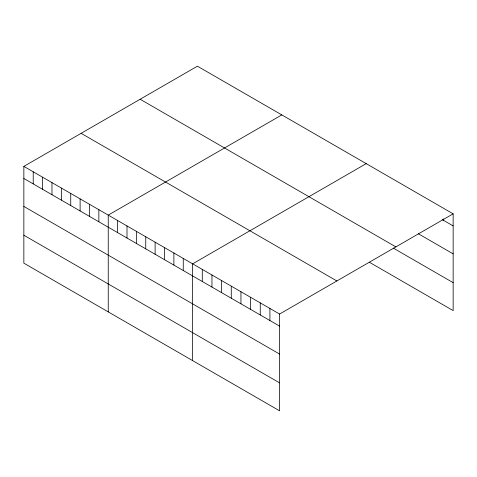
<?xml version="1.0" encoding="UTF-8"?>
<svg xmlns="http://www.w3.org/2000/svg" width="477" height="477" viewBox="0 0 477 477"><rect width="100%" height="100%" fill="white"/><g stroke="black" fill="none" stroke-linecap="round" stroke-linejoin="round"><path stroke-width="0.72" d="M23.85 166.39L279.582 314.039L279.582 410.816L23.85 263.173L23.85 166.39L197.418 66.184L453.15 213.827L453.15 310.61L369.425 262.267M281.812 114.903L108.243 215.115L108.243 311.898M366.205 163.629L192.63 263.835L192.63 360.618M279.582 314.039L453.15 213.827M442.203 219.587L453.15 225.907M418.371 233.778L453.15 253.859M140.143 99.252L395.874 246.895M393.251 248.076L453.15 282.658M81.126 133.321L336.857 280.965M23.85 178.476L279.582 326.119M23.85 206.428L279.582 354.071M23.85 235.221L279.582 382.87M443.491 218.913L443.491 220.332M269.916 308.458L269.916 320.544M260.257 302.883L260.257 314.963M250.598 297.302L250.598 309.388M240.939 291.727L240.939 303.807M231.273 286.146L231.273 298.232M221.614 280.571L221.614 292.651M211.955 274.99L211.955 287.076M202.29 269.416L202.29 281.496M183.257 258.421L183.257 270.507M173.878 253.013L173.878 265.093M164.499 247.599L164.499 259.679M155.126 242.185L155.126 254.265M145.747 236.771L145.747 248.851M136.368 231.357L136.368 243.437M126.995 225.943L126.995 238.023M117.616 220.529L117.616 232.609M98.864 209.701L98.864 221.787M89.485 204.287L89.485 216.373M80.112 198.873L80.112 210.959M70.733 193.459L70.733 205.545M61.354 188.045L61.354 200.131M51.981 182.631L51.981 194.717M42.602 177.217L42.602 189.303M33.229 171.803L33.229 183.889"/></g></svg>
